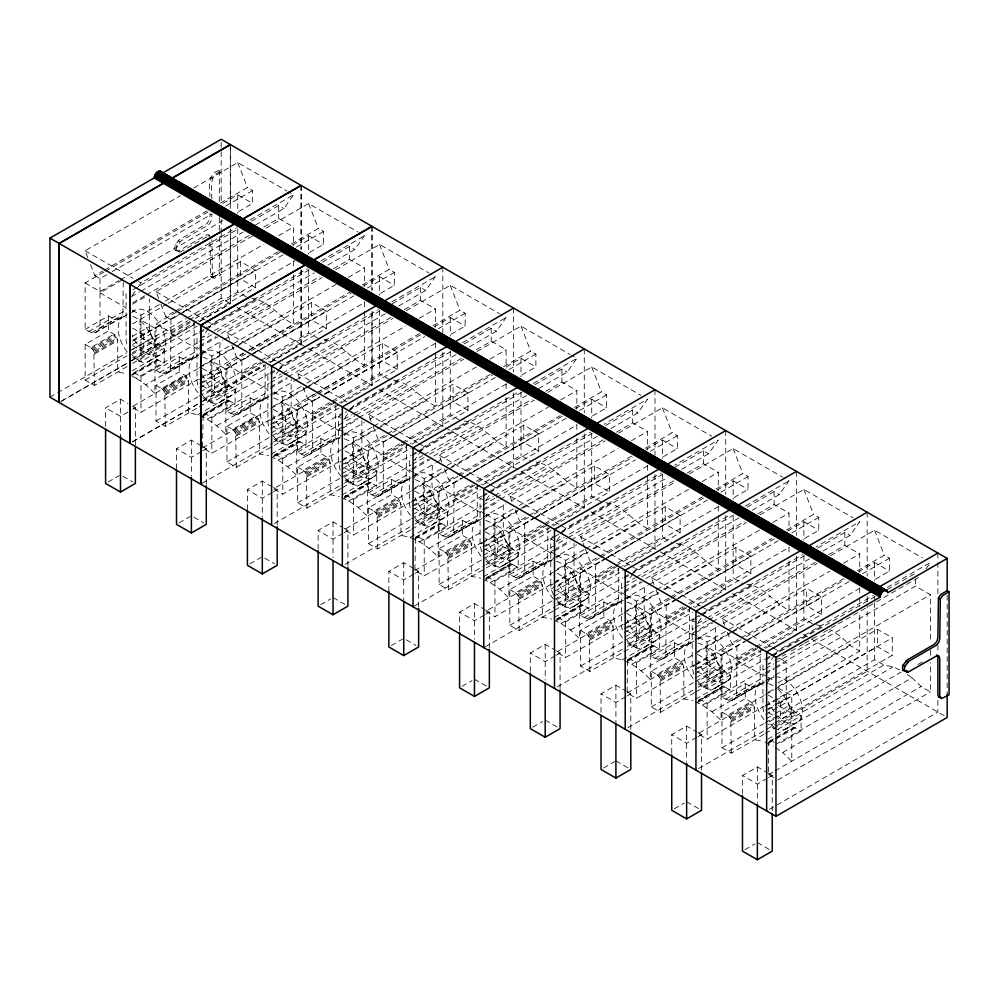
<?xml version="1.0" encoding="UTF-8"?>
<svg xmlns="http://www.w3.org/2000/svg" width="999" height="999" viewBox="0 0 999 999"><rect width="100%" height="100%" fill="white"/><g stroke="black" fill="none" stroke-linecap="round" stroke-linejoin="round"><path stroke-width="0.75" stroke-dasharray="5 3.75" d="M96.666 332.143L98.526 330.644L100.012 325.05L100.012 292.819L123.277 279.383L122.902 314.847L119.93 318.718L94.43 333.004L91.633 332.679L85.127 329.358L85.127 282.929L104.033 272.015M176.286 312.175L156.031 323.876L156.031 370.292L159.753 372.44L165.335 373.938L169.43 371.578L170.554 369.218L170.916 333.753L194.181 320.329M167.57 373.089L192.695 358.154L194.181 352.56L194.181 321.865M245.854 353.896L226.935 364.81L226.935 411.226L230.669 413.374L236.251 414.885L238.474 414.023L263.611 399.088L265.097 393.506L265.097 362.799M309.203 454.857L311.064 453.346L312.55 447.764L312.55 415.522L335.814 402.098L335.439 437.55L332.467 441.421L306.968 455.719L304.183 455.394L297.665 452.06L297.665 405.644L316.571 394.73M379.92 495.691L381.78 494.18L383.279 488.598L383.279 456.356L406.543 442.932L406.168 478.384L403.184 482.255L377.684 496.54L374.9 496.228L368.381 492.894L368.381 446.478L387.287 435.552M458.017 476.386L439.11 487.3L439.11 533.728L442.832 535.876L448.414 537.375L452.51 535.014L453.621 532.642L453.996 497.19L475.974 484.503M450.649 536.513L475.774 521.578L477.26 515.996L477.26 485.289M521.366 577.347L523.226 575.849L524.712 570.254L524.712 538.024L547.976 524.587L547.614 560.052L544.63 563.911L519.13 578.209L516.346 577.884L509.827 574.55L509.827 528.134L528.733 517.22M599.462 558.054L580.556 568.968L580.556 615.384L584.278 617.532L589.86 619.043L592.095 618.181L617.22 603.246L618.706 597.652L618.706 566.957M670.179 598.876L651.273 609.802L651.273 656.218L654.994 658.366L660.576 659.864L664.672 657.504L665.784 655.144L666.158 619.68L688.136 606.992M662.812 659.003L687.936 644.068L689.422 638.486L689.422 607.792M740.908 639.71L721.99 650.624L721.99 697.052L725.724 699.2L731.305 700.699L735.389 698.338L736.513 695.966L736.887 660.514L758.853 647.827M733.528 699.837L758.653 684.902L760.152 679.32L760.152 647.077M269.942 419.717L211.863 453.246L202.56 447.877L203.122 414.672L226.935 400.699L229.545 400.911L235.127 404.133L235.127 389.098C216.021 380.994 219.505 356.406 220.242 339.972M300.449 441.858L297.852 441.633L274.588 455.069L273.464 457.43L300.449 441.858L306.044 445.079L306.044 430.032C297.677 426.261 291.558 417.757 291.146 408.541L291.146 379.383M482.292 542.32L424.213 575.849L414.91 570.466L415.472 537.275L417.707 536.625L424.213 540.172L447.477 526.735L447.477 511.7C428.371 503.596 431.855 479.008 432.592 462.574M694.455 664.81L636.388 698.338L627.085 692.969L627.634 659.765L651.46 645.791L654.07 646.003L659.652 649.225L659.652 634.19C640.534 626.086 644.018 601.498 644.755 585.064M773.838 777.697L768.518 774.625L768.518 743.256L770.379 740.671L774.475 742.394M211.863 199.226C211.763 189.51 208.316 174.725 221.166 171.503L219.305 170.429C207.105 173.439 209.54 187.238 210.002 196.653M511.688 564.023L510.014 564.135L486.75 577.559L485.826 578.958L511.688 564.023L518.206 567.569L518.206 552.522C509.852 548.751 503.721 540.247 503.321 531.031L503.321 501.873M723.85 686.513L722.177 686.625L698.913 700.049L697.989 701.448L723.85 686.513L730.369 690.059L730.369 675.024C722.015 671.241 715.883 662.737 715.484 653.533L715.484 624.363M206.793 236.763L181.156 251.561L179.857 252.098L175.2 250.05A7.542 4.346 -60 0 1 175.2 244.892L179.296 239.735L207.218 223.401L209.815 218.893L210.002 213.199M177.06 251.124A7.542 4.346 -60 0 1 177.06 245.966L181.156 240.809L209.078 224.475L211.676 219.967L211.863 214.273M132.155 295.442L137.437 287.937M138.324 286.688L140.959 282.929L236.551 227.747M255.532 224.95L283.891 208.579L293.569 194.83L288.249 191.758M208.341 328.871L202.185 337.625L208.941 333.728M209.228 327.622L211.863 323.876L307.455 268.681M327.784 265.11L354.795 249.513L364.473 235.764L359.165 232.692M279.258 369.817L273.102 378.559L281.194 373.888M280.132 368.556L282.779 364.81L378.371 309.615M398.701 306.044L425.711 290.459L435.389 276.698L430.07 273.626M344.692 418.144L349.975 410.639M350.861 409.39L353.496 405.644L447.739 351.223M469.418 346.878L496.428 331.281L506.106 317.532L500.786 314.46M421.578 450.224L414.535 460.227L422.639 455.544M422.465 448.976L424.213 446.478L519.805 391.283M538.786 388.486L567.157 372.115L576.835 358.366L571.515 355.294M486.138 499.812L491.421 492.307M492.295 491.058L494.942 487.3L590.534 432.117M610.864 428.546L637.874 412.949L647.552 399.188L603.995 424.338M556.868 540.634L562.137 533.141M563.024 531.88L565.659 528.134L661.251 472.939M681.58 469.368L708.591 453.783L718.269 440.022L674.712 465.172M632.866 573.963L626.71 582.717L634.815 578.046M633.741 572.714L636.388 568.968L730.631 514.547M752.309 510.202L779.32 494.605L788.998 480.856L783.678 477.784M698.313 622.302L703.583 614.797M704.47 613.548L707.105 609.802L802.697 554.607M823.026 551.036L850.037 535.439L859.714 521.69L816.158 546.828M774.312 655.631L768.156 664.385L773.551 661.263M775.187 654.382L777.834 650.624L873.426 595.441M926.036 568.768L930.444 562.512L886.887 587.662M226.935 400.699L225.824 403.059L225.824 434.44C215.834 423.988 203.396 414.548 188.599 412.949L188.599 381.568L185.814 375.874L179.296 371.903L156.031 385.339L156.031 421.004L165.335 426.386L198.039 407.505M297.852 441.633L296.728 444.006L296.728 475.374L287.612 466.67L278.122 460.114L271.341 456.968M369.318 482.255L344.755 496.441L369.318 482.255L376.76 485.914L376.76 470.866C368.406 467.095 362.275 458.591 361.875 449.375L361.875 420.204M368.569 482.467L367.457 484.827L367.457 516.208L358.341 507.504L348.838 500.949L342.058 497.802M510.014 564.135L508.903 566.495L508.903 597.877L499.775 589.173L490.284 582.617L483.504 579.47M581.48 604.745L556.918 618.93L581.48 604.745L588.923 608.403L588.923 593.356C580.569 589.585 574.45 581.081 574.038 571.865L574.038 542.707M580.731 604.957L579.62 607.33L579.62 638.698L570.504 629.994L561.013 623.438L554.233 620.292M651.46 645.791L650.337 648.151L650.337 679.532C640.347 669.08 627.921 659.652 613.124 658.041L613.124 626.673L610.327 620.966L603.821 616.995L580.556 630.431L580.556 666.096L589.86 671.478L622.552 652.597M722.177 686.625L721.066 688.985L721.066 720.366L711.95 711.663L702.459 705.107L695.679 701.96M238.474 414.023L240.347 412.525L241.833 406.93L241.833 374.7L263.798 362.013M592.095 618.181L595.067 614.31L595.441 611.088L595.441 578.846L618.706 565.422M87.812 257.617L85.127 250.699L180.357 195.717M193.769 187.974L237.737 162.587L286.925 190.984M90.497 264.548L94.805 275.624L102.909 270.954M104.258 270.167L206.893 210.914M220.404 203.109L247.415 187.512L252.622 190.522L252.622 203.421L237.774 212M105.382 271.241L208.029 211.975M222.877 203.396L237.737 194.83L252.622 203.421M94.805 275.624L100.012 278.634L106.768 274.737M112.163 271.616L212.113 213.923M225.612 206.119L252.622 190.522M85.127 282.929L100.012 291.533L118.918 280.619M120.267 279.832L222.914 220.579M250.012 219.967L293.569 194.83M132.817 289.785L238.162 228.958M251.673 221.166L278.684 205.569L283.891 208.579M131.281 296.691L139.385 292.008M140.734 291.233L243.369 231.968M85.127 329.358L108.391 315.921L114.897 319.255L119.93 318.718M132.817 302.672L144.98 295.654M146.329 294.88L248.963 235.614M263.823 227.035L278.684 218.469L293.569 227.06L293.569 245.567M132.53 304.133L146.753 295.929M158.716 298.564L156.031 291.633L252.61 235.876M266.021 228.134L308.641 203.534L357.829 231.93M88.849 331.506L123.277 311.626M91.633 332.679L114.897 319.255M99.638 328.284L122.902 314.847M94.43 333.004L121.791 317.207M123.576 316.745L127.298 314.598M132.255 311.725L134.74 310.289M127.123 366.571L94.43 385.439L85.127 380.07L85.127 344.393L108.391 330.969L113.973 334.19L116.583 336.988L117.695 340.634L117.695 372.015L126.811 373.838M132.268 310.152L140.959 315.172L159.865 304.258M165.272 301.136L263.861 244.218M278.709 235.639L293.569 227.06M85.127 344.393L90.709 347.615L113.973 334.19M211.126 277.023L214.66 278.209L221.166 274.663L219.305 273.589L212.799 277.135L210.564 276.486L210.002 240.06M132.58 323.876L166.833 304.108M168.169 303.334L240.522 261.551L255.419 270.142L255.419 287.55L197.802 320.816M90.709 347.615L91.633 348.376L114.897 334.94M91.633 348.376L92.57 349.338L115.834 335.901M92.57 349.338L93.319 350.412L116.583 336.988M94.43 385.439L93.869 351.598L117.133 338.162M94.243 352.884L117.507 339.448M94.43 354.071L117.695 340.634M160.876 304.096L165.709 316.571L173.814 311.888M175.162 311.101L277.809 251.848M291.308 244.056L318.319 228.459L323.539 231.468L323.539 244.355L307.33 253.721M132.53 336.363L149.338 326.661L149.338 299.038M177.647 311.401L280.282 252.135M292.432 245.117L308.641 235.764L323.539 244.355M132.904 340.022L149.7 330.319L149.338 326.661M132.58 328.172L143.744 334.615L177.697 315.022M183.054 311.925L255.419 270.142M132.58 341.283L181.568 312.999M182.904 312.225L240.522 278.958L255.419 287.55M165.709 316.571L170.916 319.58L179.021 314.897M180.369 314.111L283.017 254.857M296.516 247.065L323.539 231.468M132.73 344.418L150.824 333.978L149.7 330.319M129.42 351.061L152.685 337.625L157.517 343.856L164.223 348.151L164.223 363.199L140.959 376.635L134.44 373.089L132.205 373.726L156.781 359.54L164.223 363.199M49.95 397.152L126.798 352.784M132.193 349.675L186.114 318.544M187.462 317.757L221.166 298.301L230.482 303.671L230.482 228.833M85.127 380.07L126.985 355.894M132.392 352.784L187.762 320.816M189.111 320.03L237.737 291.958L247.04 297.327M131.656 354.495L154.92 341.059M156.031 323.876L170.916 332.467L189.835 321.553M195.23 318.431L295.167 260.739M132.517 355.432L134.253 357.292L157.517 343.856M132.58 345.579L143.744 352.023L196.453 321.591M61.763 400.861L130.519 361.163M131.868 360.389L193.893 324.588M199.288 321.466L230.294 303.571L230.294 228.734M60.602 401.748L128.009 362.824M129.358 362.05L194.081 324.687M199.463 321.578L230.482 303.671M134.253 357.292L137.238 359.44L160.502 346.004M132.517 363.449L197.19 326.111M137.238 359.44L140.959 361.588L164.223 348.151M320.916 260.914L364.473 235.764M132.205 370.729L198.227 332.605M199.575 331.83L203.609 329.495M204.957 328.721L256.156 299.163C271.228 303.609 279.882 317.607 293.569 324.2L293.569 274.862M149.038 361.301L160.202 354.857M199.675 333.054L205.082 329.945M206.431 329.158L309.066 269.905M322.577 262.1L349.588 246.503L354.795 249.513M131.843 374.588L157.705 359.652M131.656 375.562L158.641 359.977M214.348 330.607L314.285 272.914M132.243 376.361L136.301 378.246L198.289 342.457M199.625 341.683L211.763 334.677M217.145 331.568L265.647 303.571M156.031 370.292L179.296 356.855L185.814 360.189L190.834 359.652M199.675 345.954L215.884 336.601M221.291 333.479L319.88 276.561M333.379 268.756L349.588 259.403L364.473 267.994L364.473 286.501M199.563 347.302L217.657 336.863M229.633 339.498L226.935 332.58L322.178 277.597M335.589 269.842L379.558 244.468L428.733 272.864M159.753 372.44L194.181 352.56M162.55 373.626L185.814 360.189M170.554 369.218L193.818 355.781M105.594 426.323L105.594 407.792L120.492 399.2L127.934 403.496M136.301 378.246L145.792 384.802L198.339 354.458M199.688 353.683L222.602 340.459M223.938 339.685L275.15 310.115M165.335 373.938L192.695 358.154M194.48 357.679L200.687 354.096M201.923 353.384L205.644 351.236M201.935 350.374L211.863 356.106L232.13 344.405M233.479 343.631L336.114 284.378M348.276 277.36L364.473 267.994M156.031 385.339L161.613 388.561L184.877 375.124M202.248 365.522L233.716 347.365M239.073 344.268L311.438 302.485L326.323 311.089L326.323 328.496L268.706 361.763M198.027 368.606L131.656 406.93L140.959 412.3L243.594 353.047M199.375 367.832L235.764 346.828M237.1 346.054L284.265 318.818M161.613 388.561L162.55 389.31L185.814 375.874M162.55 389.31L163.474 390.272L186.738 376.848M127.934 412.088L120.492 416.383L105.594 407.792M132.892 409.228L135.377 407.792L135.377 444.842M163.474 390.272L164.223 391.346L187.487 377.922M165.335 426.386L164.785 392.532L188.049 379.108M165.147 393.818L188.411 380.394M165.335 395.005L188.599 381.568M249.001 349.925L293.569 324.2M231.78 345.042L236.613 357.505L243.369 353.609M248.776 350.487L350.062 292.008M362.225 284.99L389.235 269.393L394.443 272.402L394.443 285.302L378.234 294.655M199.563 379.545L220.242 367.607M251.248 350.774L351.186 293.082M363.349 286.064L379.558 276.698L394.443 285.302M199.937 383.191L220.617 371.253M202.248 368.394L214.66 375.562L251.286 354.408M252.622 353.634L326.323 311.089M202.248 382.929L248.451 356.256M253.821 353.159L311.438 319.892L326.323 328.496M236.613 357.505L241.833 360.514L249.937 355.831M251.286 355.057L353.921 295.791M367.432 287.999L394.443 272.402M199.763 387.6L221.728 374.912M200.324 391.995L223.589 378.559M156.031 421.004L197.902 396.84M199.251 396.054L260.027 360.964M261.376 360.189L308.641 332.904L317.944 338.274M225.824 382.005L202.56 395.429L205.17 398.226L211.863 402.522L235.127 389.098M226.935 364.81L241.833 373.401L260.739 362.487M266.134 359.365L364.735 302.447M205.17 398.226L228.434 384.802M202.248 385.801L214.66 392.969L263.349 364.86M132.492 441.695L201.249 401.998M202.597 401.223L264.61 365.409M270.005 362.3L301.011 344.393L301.011 269.555M132.68 441.795L201.436 402.11M202.785 401.323L264.797 365.522M270.192 362.412L301.198 344.505L371.915 385.339L371.915 310.502M208.142 400.374L231.406 386.95M199.375 406.73L268.094 367.058M391.833 301.848L435.389 276.698M197.727 414.772L269.131 373.551M270.479 372.764L274.525 370.442M279.907 367.32L327.073 340.097C342.133 344.543 350.786 358.541 364.473 365.135L364.473 311.164M219.942 402.247L231.106 395.791A25.662 14.81 60 0 0 227.572 360.764A25.662 14.81 60 0 0 200.886 357.842M270.592 374.001L275.986 370.879M277.335 370.092L379.982 310.839M392.132 303.821L420.492 287.45L425.711 290.459M203.122 414.672L227.685 400.487M202.747 415.522L228.621 400.587M202.56 416.496L229.545 400.911M282.555 373.102L385.189 313.848M207.218 419.18L269.193 383.404M270.542 382.617L282.667 375.624M284.016 374.837L336.563 344.505M203.671 414.135L206.281 414.348L211.863 417.57L235.127 404.133M226.935 411.226L250.2 397.802L256.718 401.123L261.738 400.587M270.592 386.888L286.788 377.535M288.149 376.748L390.784 317.495M404.295 309.702L420.492 300.337L435.389 308.941L435.389 327.435M108.079 482.005L119.243 475.561M270.467 388.249L287.275 378.546M299.812 378.946L297.665 373.401L392.894 318.419M406.306 310.677L450.274 285.302L499.463 313.698M230.669 413.374L265.097 393.506M233.454 414.56L264.723 396.728M176.511 468.806L176.511 448.726L191.396 440.134L201.323 445.866M216.708 425.736L269.255 395.404M270.604 394.617L294.855 380.619M296.204 379.845L346.054 351.061M236.251 414.885L263.611 399.088M265.397 398.613L269.118 396.466M274.076 393.606L276.561 392.17M339.011 407.992L236.251 467.32L226.935 461.95L226.935 426.273L250.2 412.837L255.794 416.071L258.391 418.856L259.515 422.515L259.515 453.883L268.631 455.719M274.088 392.033L282.779 397.04L301.686 386.126M307.08 383.017L405.669 326.086M419.18 318.294L435.389 308.941M226.935 426.273L232.53 429.495L255.794 416.071M273.164 406.468L307.305 386.75M308.641 385.976L382.342 343.431L397.227 352.023L397.227 369.43L339.61 402.697M202.56 447.877L305.319 388.549M306.668 387.762L355.169 359.765M232.53 429.495L233.454 430.244L256.718 416.82M233.454 430.244L234.39 431.218L257.655 417.782M201.323 451.598L191.396 457.33L176.511 448.726M202.56 450.874L206.281 448.726L206.281 484.24M234.39 431.218L235.127 432.292L258.391 418.856M236.251 467.32L235.689 433.466L258.953 420.042M236.064 434.765L259.328 421.328M236.251 435.939L259.515 422.515M271.291 418.931L315.859 393.206M317.207 392.42L364.473 365.135M303.034 387.25L307.342 398.339L315.447 393.656M316.795 392.882L419.43 333.616M432.942 325.824L459.952 310.227L465.159 313.236L465.159 326.124L448.951 335.489M270.467 420.479L291.146 408.541M317.919 393.943L420.567 334.69M434.066 326.885L450.274 317.532L465.159 326.124M270.841 424.138L291.521 412.2M273.164 409.328L285.564 416.496L319.518 396.89M324.875 393.806L397.227 352.023M273.164 423.876L319.368 397.202M324.725 394.106L382.342 360.839L397.227 369.43M307.342 398.339L312.55 401.348L319.305 397.44M324.712 394.33L424.65 336.626M438.149 328.833L465.159 313.236M270.667 428.534L292.632 415.846M271.241 432.929L294.505 419.505M226.935 461.95L330.931 401.91M332.28 401.123L379.558 373.838L388.861 379.208M296.728 422.939L273.464 436.376L276.074 439.16L282.779 443.469L306.044 430.032M297.665 405.644L312.55 414.235L331.456 403.321M332.804 402.547L435.452 343.281M276.074 439.16L299.338 425.736M273.164 426.735L285.564 433.903L334.253 405.794M202.048 483.416L272.34 443.044M273.501 442.157L339.747 404.12M340.909 403.234L372.103 385.439L372.103 310.602M279.058 441.321L302.31 427.884M462.549 342.682L506.106 317.532M271.328 454.158L341.383 413.711M349.475 409.041L397.977 381.031C413.049 385.477 421.69 399.488 435.389 406.069L435.389 352.11M290.846 443.181L302.023 436.738M343.569 432.142L338.611 429.283L338.611 416.383L346.715 411.713M348.064 410.926L450.699 351.673M464.21 343.868L491.221 328.271L496.428 331.281M274.026 455.606L298.589 441.421M273.651 456.468L299.525 441.533M343.818 419.393L351.923 414.722M353.271 413.936L455.919 354.682M278.122 460.114L354.92 415.784M356.268 414.997L407.467 385.439M274.588 455.069L277.185 455.282L282.779 458.504L306.044 445.079M297.665 452.06L320.929 438.623L327.435 441.958L332.467 441.421M338.611 429.283L357.517 418.369M358.866 417.582L461.501 358.329M476.361 349.75L491.221 341.171L506.106 349.762L506.106 368.269M312.55 415.522L338.611 430.569L341.196 429.083M342.482 428.334L357.992 419.38M178.983 522.939L190.147 516.495M371.079 421.166L368.381 414.235L463.623 359.253M477.035 351.511L520.991 326.124L570.179 354.52M301.386 454.208L335.814 434.328M304.183 455.394L327.435 441.958M312.175 450.986L335.439 437.55M247.415 509.74L247.415 489.672L262.3 481.068L272.228 486.8M287.612 466.67L364.41 422.34M369.805 419.218L416.958 391.995M336.114 439.448L343.556 435.152M344.792 434.44L347.277 433.004M341.009 488.499L306.968 508.154L297.665 502.772L297.665 467.107L320.929 453.671L326.511 456.893L329.121 459.69L330.232 463.349L330.232 494.717L339.348 496.54M344.817 432.867L353.496 437.874L372.402 426.96M373.751 426.186L476.398 366.92M489.897 359.128L506.106 349.762M297.665 467.107L303.246 470.329L326.511 456.893M345.117 446.578L375.349 429.133M380.706 426.036L453.071 384.265L467.957 392.857L467.957 410.264L410.339 443.531M341.196 449.712L273.464 488.811L282.779 494.18L340.846 460.651M342.545 448.926L376.223 429.483M377.572 428.708L426.073 400.699M303.246 470.329L305.107 472.052L328.371 458.616M272.228 492.532L262.3 498.264L247.415 489.672M273.464 491.82L277.185 489.672L277.185 525.174M305.107 472.052L305.856 473.126L329.121 459.69M306.968 508.154L306.406 474.3L329.67 460.876M306.78 475.586L330.045 462.162M306.968 476.773L330.232 463.349M342.195 459.877L386.163 434.49M387.512 433.703L490.159 374.45M503.658 366.645L530.669 351.061L535.889 354.071L535.889 366.958L521.028 375.537M340.097 470.117L338.611 462.799L341.196 461.313M342.482 460.564L361.875 449.375M392.694 432.442L492.632 374.737M506.143 366.945L520.991 358.366L535.889 366.958M341.571 464.972L362.237 453.022M345.117 463.986L394.106 435.701M395.442 434.927L467.957 392.857M373.226 426.698L378.059 439.16L383.279 442.17L391.383 437.5M392.732 436.713L495.367 377.46M508.878 369.655L535.889 354.071M342.682 468.618L363.361 456.68M341.958 473.763L365.222 460.339M297.665 502.772L340.884 477.822M342.232 477.047L400.299 443.519M401.66 442.744L450.274 414.672L459.577 420.042M344.193 477.21L367.457 463.773M368.381 446.478L383.279 455.069L402.185 444.155M403.534 443.369L507.529 383.329M345.055 478.134L346.79 479.995L370.055 466.57M345.117 468.281L356.293 474.737L408.991 444.305M274.3 523.576L343.057 483.878M344.405 483.091L406.431 447.29M411.825 444.18L442.832 426.273L442.832 351.436M346.79 479.995L349.775 482.142L373.039 468.718M342.357 487.712L411.076 448.052M349.775 482.142L353.496 484.29L376.76 470.866M533.279 383.504L576.835 358.366M342.045 494.992L410.764 455.319M412.112 454.545L416.146 452.21M417.495 451.423L468.693 421.865C483.766 426.311 492.42 440.309 506.106 446.903L506.106 397.565M361.576 484.016L372.739 477.559M412.025 455.656L417.432 452.535M418.781 451.76L521.428 392.495M534.927 384.702L561.938 369.106L567.157 372.115M344.38 497.302L370.242 482.367M344.193 498.264L371.178 482.679M423.988 454.77L526.635 395.504M348.838 500.949L410.826 465.172M412.175 464.385L424.3 457.392M429.682 454.283L478.196 426.273M345.304 495.904L347.914 496.116L353.496 499.338L376.76 485.914M368.381 492.894L391.645 479.458L398.164 482.792L403.184 482.255M412.025 468.556L428.234 459.19M433.641 456.081L532.23 399.15M545.729 391.358L561.938 382.005L576.835 390.597L576.835 409.103M411.913 469.905L430.007 459.465M249.9 563.886L261.064 557.43M441.795 461.988L439.11 455.069L534.34 400.087M547.752 392.345L591.72 366.958L640.908 395.354M372.103 495.042L406.543 475.162M374.9 496.228L398.164 482.792M382.904 491.82L406.168 478.384M318.132 549.025L318.132 530.494L333.029 521.903L342.944 527.634M358.341 507.504L410.876 477.172M412.225 476.386L435.139 463.161M436.488 462.387L487.687 432.829M377.684 496.54L405.045 480.744M406.83 480.282L413.037 476.698M414.285 475.986L418.007 473.838M410.389 530.107L377.684 548.975L368.381 543.606L368.381 507.929L391.645 494.505L398.164 498.476L400.949 504.17L400.949 535.551C415.759 537.15 428.184 546.59 438.174 557.042L438.361 524.7L439.298 523.301L440.971 523.189L447.477 526.735M414.298 472.977L424.213 478.708L441.77 468.568M447.177 465.447L548.463 406.968M560.626 399.95L576.835 390.597M368.381 507.929L373.963 511.163L397.227 497.727M414.597 488.124L450.087 467.644M451.423 466.87L523.788 425.087L538.673 433.691L538.673 451.098L481.056 484.365M410.564 491.321L344.193 529.645L353.496 535.014L410.214 502.26M411.913 490.534L448.301 469.53M449.65 468.756L496.803 441.533M373.963 511.163L375.824 512.874L399.088 499.45M342.944 533.366L333.029 539.098L318.132 530.494M344.193 532.654L347.914 530.494L347.914 567.557M375.824 512.874L376.573 513.948L399.837 500.524M377.684 548.975L377.135 515.134L400.399 501.698M377.51 516.421L400.774 502.997M377.684 517.607L400.949 504.17M411.576 501.486L456.131 475.749M457.492 474.975L560.876 415.284M574.388 407.48L601.398 391.883L606.605 394.892L606.605 407.792L590.397 417.145M411.913 502.147L432.592 490.209M459.365 475.611L563.361 415.572M575.511 408.554L591.72 399.2L606.605 407.792M412.287 505.794L432.967 493.856M414.597 490.996L427.01 498.151L460.951 478.558M466.321 475.462L538.673 433.691M414.597 505.531L464.822 476.535M466.171 475.761L523.788 442.495L538.673 451.098M444.48 468.918L448.788 479.995L453.996 483.004L462.1 478.321M463.449 477.547L566.096 418.294M579.595 410.489L606.605 394.892M412.112 510.202L434.078 497.514M412.674 514.597L435.939 501.161M368.381 543.606L410.252 519.443M411.6 518.656L471.029 484.353M476.423 481.231L520.991 455.494L530.307 460.876M438.174 504.607L414.91 518.031L417.52 520.829L424.213 525.124L447.477 511.7M439.11 487.3L453.996 495.904L472.902 484.977M478.309 481.868L576.898 424.95M417.52 520.829L440.784 507.392M414.597 508.404L427.01 515.559L479.72 485.139M345.03 564.398L413.786 524.7M415.134 523.926L477.147 488.124M482.542 485.002L513.548 467.107L513.548 392.27M420.492 522.976L443.756 509.552M411.738 529.333L480.444 489.66M410.077 537.375L481.481 496.153M482.829 495.367L486.875 493.031M488.224 492.257L539.423 462.699C554.495 467.145 563.136 481.143 576.835 487.737L576.835 433.766M432.292 524.837L443.469 518.394A25.662 14.81 60 0 0 439.922 483.366A25.662 14.81 60 0 0 413.236 480.432M482.754 496.491L488.149 493.369M489.51 492.594L592.145 433.329M605.656 425.537L632.667 409.94L637.874 412.949M415.472 537.275L440.035 523.089M415.097 538.124L440.971 523.189M414.91 539.098L441.895 523.513M485.264 501.061L493.369 496.378M494.717 495.604L597.352 436.338M419.568 541.783L481.543 505.993M482.892 505.219L495.017 498.214M496.366 497.44L548.913 467.107M439.11 533.728L462.375 520.292L468.881 523.626L473.913 523.089M482.754 509.378L498.963 500.024M500.312 499.25L604.295 439.21M616.458 432.192L632.667 422.839L647.552 431.431L647.552 449.937M453.996 497.19L480.057 512.237L499.438 501.036M320.617 604.707L330.544 598.988M511.975 501.436L509.827 495.904L605.069 440.921M618.481 433.166L662.437 407.792L711.625 436.188M442.832 535.876L477.26 515.996M445.616 537.05L468.881 523.626M453.621 532.642L476.885 519.218M388.861 591.396L388.861 571.328L403.746 562.737L413.673 568.468M429.058 548.339L481.605 517.994M482.954 517.22L505.856 503.996M511.251 500.886L558.404 473.663M448.414 537.375L475.774 521.578M477.559 521.116L485.002 516.808M486.238 516.096L488.723 514.66M551.173 530.481L448.414 589.81L439.11 584.44L439.11 548.763L462.375 535.339L467.957 538.561L470.554 541.346L471.678 545.004L471.678 576.386L480.794 578.209M486.251 514.522L494.942 519.542L513.848 508.628M519.255 505.506L617.844 448.588M631.343 440.784L647.552 431.431M439.11 548.763L444.692 551.985L467.957 538.561M485.327 528.958L519.468 509.24M520.804 508.466L594.505 465.921L609.402 474.513L609.402 491.92L551.773 525.187M414.91 570.466L517.669 511.138M523.064 508.029L567.519 482.367M444.692 551.985L446.553 553.708L469.817 540.272M413.673 574.2L403.746 579.932L388.861 571.328M414.91 573.476L418.631 571.328L418.631 606.843M446.553 553.708L447.29 554.782L470.554 541.346M448.414 589.81L447.852 555.968L471.116 542.532M448.226 557.255L471.491 543.818M448.414 558.441L471.678 545.004M483.641 541.533L528.209 515.809M528.958 515.372L631.605 456.106M645.104 448.314L672.115 432.717L677.334 435.726L677.334 448.626L661.126 457.979M481.543 551.773L480.057 544.467L503.321 531.031M534.14 514.098L632.729 457.18M646.228 449.388L662.437 440.022L677.334 448.626M483.004 546.628L503.683 534.69M485.327 531.83L497.727 538.985L534.353 517.844M535.701 517.07L609.402 474.513M485.327 546.366L534.215 518.144M535.551 517.37L594.505 483.329L609.402 491.92M515.209 509.752L519.505 520.829L524.712 523.838L532.817 519.155M534.178 518.381L635.464 459.902M650.324 451.323L677.334 435.726M482.829 551.023L504.807 538.349M483.404 555.432L506.668 541.995M439.11 584.44L482.33 559.49M483.678 558.703L543.094 524.4M544.455 523.626L591.72 496.328L601.023 501.698M508.903 545.429L485.639 558.866L488.236 561.663L494.942 565.958L518.206 552.522M509.827 528.134L524.712 536.725L543.631 525.811M544.979 525.037L647.614 465.771M488.236 561.663L511.5 548.226M485.327 549.225L497.727 556.393L546.416 528.284M414.398 606.006L484.503 565.534M485.851 564.76L551.923 526.61M553.259 525.836L584.278 507.942L584.278 433.104M491.221 563.811L514.485 550.374M483.491 576.648L553.558 536.201M561.638 531.53L610.139 503.533C625.212 507.979 633.853 521.977 647.552 528.571L647.552 474.6M503.021 565.671L514.185 559.228M555.731 554.645L550.774 551.773L550.774 538.873L553.471 537.325M554.82 536.538L558.878 534.203M560.227 533.416L662.874 474.163M675.024 467.145L703.383 450.774L708.591 453.783M486.188 578.096L510.764 563.911M485.639 579.932L512.624 564.348M555.981 541.883L564.085 537.212M569.492 534.09L668.081 477.172M490.284 582.617L567.082 538.274M568.431 537.499L619.63 507.929M486.75 577.559L489.36 577.772L494.942 581.006L518.206 567.569M509.827 574.55L533.091 561.126L539.61 564.447L544.63 563.911M550.774 551.773L553.471 550.212M554.82 549.438L569.68 540.859M571.028 540.072L673.676 480.819M687.175 473.026L703.383 463.661L718.269 472.265L718.269 490.759M524.712 538.024L550.774 553.059L553.359 551.573M554.645 550.824L570.154 541.87M391.333 645.541L402.51 639.098M584.852 547.814L580.556 536.725L675.786 481.743M689.198 474.001L733.166 448.626L782.354 477.023M513.548 576.698L547.976 556.83M516.346 577.884L539.61 564.447M524.35 573.476L547.614 560.052M459.577 630.681L459.577 612.162L474.463 603.571L484.39 609.303M499.775 589.173L576.573 544.83M581.967 541.72L629.12 514.485M519.13 578.209L546.49 562.412M548.276 561.938L555.719 557.642M556.967 556.93L559.44 555.494M553.171 610.988L519.13 630.644L509.827 625.274L509.827 589.597L533.091 576.161L538.673 579.395L541.283 582.18L542.395 585.839L542.395 617.207L551.523 619.043M556.98 555.357L565.659 560.364L584.565 549.45M585.926 548.676L688.561 489.41M702.072 481.618L718.269 472.265M509.827 589.597L515.409 592.819L538.673 579.395M557.292 569.068L587.512 551.623M592.869 548.526L665.234 506.755L680.119 515.347L680.119 532.754L622.502 566.021M553.359 572.202L485.639 611.301L494.942 616.67L553.009 583.141M554.707 571.428L588.399 551.972M593.781 548.863L638.249 523.189M515.409 592.819L517.27 594.542L540.534 581.106M484.39 615.022L474.463 620.754L459.577 612.162M485.639 614.31L489.36 612.162L489.36 647.664M517.27 594.542L518.019 595.616L541.283 582.18M519.13 630.644L518.581 596.79L541.845 583.366M518.943 598.089L542.207 584.652M519.13 599.263L542.395 585.839M554.37 582.367L598.326 556.98M599.687 556.206L702.322 496.94M715.833 489.148L742.844 473.551L748.051 476.56L748.051 489.448L733.191 498.026M553.508 595.042L551.148 588.948L550.774 585.302L553.359 583.803M554.645 583.054L574.038 571.865M600.811 557.267L703.446 498.014M716.957 490.209L733.166 480.856L748.051 489.448M551.148 588.948L574.413 575.524M557.292 573.376L568.456 579.82L606.418 557.904M607.767 557.13L680.119 515.347M557.292 586.475L606.268 558.204M607.617 557.43L665.234 524.163L680.119 532.754M585.389 549.2L590.234 561.663L595.441 564.672L603.546 559.989M604.894 559.215L707.529 499.95M721.041 492.157L748.051 476.56M554.845 591.108L575.524 579.17M554.12 596.253L577.385 582.829M509.827 625.274L553.046 600.324M554.395 599.537L612.474 566.008M617.869 562.887L662.437 537.162L671.74 542.532M556.356 599.7L579.62 586.263M580.556 568.968L595.441 577.559L614.348 566.645M615.696 565.871L719.692 505.831M557.23 600.624L558.965 602.484L621.166 566.795M485.127 646.84L555.232 606.368M556.58 605.594L618.593 569.78M623.988 566.67L654.994 548.763L654.994 473.926M558.965 602.484L561.938 604.645L585.202 591.208M554.52 610.214L623.239 570.541M561.938 604.645L565.659 606.793L588.923 593.356M745.441 506.006L788.998 480.856M554.208 617.482L622.926 577.809M624.275 577.035L628.321 574.7M633.703 571.59L680.868 544.355C695.941 548.801 704.582 562.812 718.269 569.393L718.269 515.434M573.738 606.505L584.902 600.062M624.2 578.146L629.595 575.037M630.943 574.25L733.591 514.997M747.09 507.192L774.1 491.595L779.32 494.605M556.543 619.792L582.417 604.857M556.356 620.754L583.341 605.182M636.163 577.26L738.798 518.006M561.013 623.438L622.989 587.662M624.338 586.888L636.463 579.882M641.857 576.773L690.359 548.763M557.479 618.393L560.077 618.606L565.659 621.828L588.923 608.403M580.556 615.384L603.821 601.947L610.327 605.282L615.359 604.745M624.2 591.046L640.409 581.693M645.804 578.571L744.392 521.653M757.904 513.848L774.1 504.495L788.998 513.086L788.998 530.057M624.075 592.407L642.17 581.955M462.062 686.375L471.99 680.644M653.958 584.49L651.273 577.559L746.503 522.577M759.927 514.835L803.883 489.448L853.071 517.844M584.278 617.532L618.706 597.652M587.062 618.718L618.331 600.874M530.307 671.515L530.307 652.996L545.192 644.392L555.119 650.124M570.504 629.994L623.051 599.662M624.4 598.888L647.302 585.664M648.651 584.877L699.849 555.319M589.86 619.043L617.22 603.246M619.005 602.772L625.199 599.188M626.448 598.476L630.169 596.328M626.46 595.466L636.388 601.198L655.294 590.284M656.643 589.51L760.639 529.47M772.789 522.452L788.998 513.086M580.556 630.431L586.138 633.653L609.402 620.217M626.773 610.626L658.229 592.457M663.598 589.36L735.951 547.589L750.848 556.181L750.848 573.588L693.219 606.855M622.739 613.811L556.356 652.135L565.659 657.504L669.055 597.814M624.088 613.036L659.115 592.807M664.51 589.697L708.965 564.023M586.138 633.653L587.999 635.376L611.263 621.94M555.119 655.856L545.192 661.588L530.307 652.996M556.356 655.144L560.077 652.996L560.077 690.047M587.999 635.376L588.736 636.45L612 623.014M589.86 671.478L589.298 637.624L612.562 624.2M589.672 638.91L612.936 625.486M589.86 640.097L613.124 626.673M670.404 597.027L771.69 538.548M786.55 529.97L813.561 514.385L818.768 517.395L818.768 530.282L802.572 539.635M624.075 624.637L644.755 612.699M671.528 598.101L775.524 538.061M787.674 531.043L803.883 521.69L818.768 530.282M624.45 628.296L645.129 616.346M626.773 613.486L639.173 620.654L677.147 598.726M678.483 597.951L750.848 556.181M626.773 628.034L676.997 599.025M678.333 598.251L735.951 564.984L750.848 573.588M656.118 590.022L660.951 602.484L666.158 605.494L674.263 600.824M675.611 600.037L778.258 540.784M791.757 532.979L818.768 517.395M624.275 632.692L646.253 620.004M624.85 637.087L648.114 623.663M580.556 666.096L683.191 606.843M688.598 603.721L733.166 577.996L742.469 583.366M650.337 627.097L627.085 640.534L629.682 643.319L636.388 647.614L659.652 634.19M651.273 609.802L666.158 618.393L685.064 607.479M690.471 604.358L789.06 547.44M629.682 643.319L652.946 629.894M626.773 630.893L639.173 638.061L691.882 607.629M557.192 686.9L625.948 647.202M627.297 646.415L689.31 610.614M694.705 607.504L725.724 589.597L725.724 514.76M632.667 645.466L655.931 632.042M623.9 651.823L692.619 612.15M622.24 659.864L693.656 618.643M694.992 617.869L699.038 615.534M700.386 614.747L751.585 585.189C766.658 589.635 775.299 603.633 788.998 610.227L788.998 560.889M644.467 647.34L655.631 640.883M697.177 636.301L692.22 633.441L692.22 620.541L700.324 615.859M701.673 615.084L804.307 555.819M817.819 548.026L844.829 532.43L850.037 535.439M627.634 659.765L652.21 645.579M627.26 660.626L653.134 645.691M627.085 661.588L654.07 646.003M697.427 623.551L705.531 618.868M706.88 618.094L809.527 558.828M631.73 664.273L693.706 628.496M695.054 627.709L707.18 620.716M708.528 619.929L761.076 589.597M628.196 659.228L630.806 659.44L636.388 662.662L659.652 649.225M651.273 656.218L674.537 642.782L681.056 646.116L686.076 645.579M692.22 633.441L711.126 622.514M712.474 621.74L816.47 561.7M828.621 554.682L844.829 545.329L859.714 553.921L859.714 572.427M666.158 619.68L692.22 634.727L694.804 633.229M696.091 632.492L712.899 622.789M532.779 727.21L542.707 721.478M724.687 625.312L721.99 618.393L817.232 563.411M830.644 555.669L874.612 530.282L922.464 557.917M654.994 658.366L689.422 638.486M657.792 659.552L681.056 646.116M665.784 655.144L689.048 641.708M601.023 712.349L601.023 693.818L615.908 685.227L625.836 690.958M641.221 670.829L693.768 640.496M695.117 639.71L718.019 626.485M723.413 623.376L770.566 596.153M689.722 643.606L697.165 639.31M698.413 638.586L700.886 637.162M694.617 692.657L660.576 712.299L651.273 706.93L651.273 671.253L674.537 657.829L680.119 661.051L682.729 663.848L683.84 667.494L683.84 698.875L692.956 700.699M698.426 637.012L707.105 642.032L830.007 571.078M843.506 563.274L859.714 553.921M651.273 671.253L656.855 674.487L680.119 661.051M697.489 651.448L731.63 631.743M732.979 630.968L806.68 588.411L821.565 597.015L821.565 614.422L763.948 647.689M627.085 692.969L731.181 632.854M732.529 632.08L779.695 604.857M656.855 674.487L658.716 676.198L681.98 662.774M625.836 696.69L615.908 702.422L601.023 693.818M627.085 695.978L630.806 693.818L630.806 730.881M658.716 676.198L659.465 677.272L682.729 663.848M660.576 712.299L660.014 678.458L683.279 665.022M660.389 679.745L683.653 666.321M660.576 680.931L683.84 667.494M695.804 664.023L739.772 638.648M741.121 637.861L843.768 578.608M857.267 570.804L884.277 555.207L889.497 558.216L889.497 571.116L873.288 580.469M693.706 674.263L692.22 666.957L694.804 665.471M696.091 664.722L715.484 653.533M746.303 636.588L844.892 579.67M858.403 571.878L874.612 562.524L889.497 571.116M695.179 669.118L715.858 657.18M697.489 654.32L709.902 661.475L746.528 640.334M747.864 639.56L821.565 597.015M697.489 668.855L744.992 641.645M746.34 640.871L848.975 581.618M862.487 573.813L889.497 558.216M695.004 673.526L716.97 660.839M695.566 677.921L718.83 664.485M651.273 706.93L694.492 681.98M695.841 681.206L753.908 647.677M755.269 646.89L803.883 618.818L813.186 624.2M721.066 667.931L697.801 681.355L700.411 684.153L707.105 688.448L730.369 675.024M721.99 650.624L736.887 659.228L755.793 648.301M757.142 647.527L859.777 588.274M700.411 684.153L723.676 670.716M697.489 671.728L709.902 678.883L758.591 650.774M627.909 727.722L696.678 688.024M698.026 687.25L764.085 649.113M765.434 648.326L796.44 630.431L796.44 555.594M703.383 686.301L726.648 672.864M695.966 691.87L763.336 652.984M695.654 699.15L764.372 659.477M765.721 658.691L769.767 656.355M771.103 655.581L822.314 626.023L816.233 624.8M715.184 688.161L726.348 681.718M765.646 659.815L771.041 656.693M772.389 655.918L875.037 596.653M887.187 589.635L915.546 573.264M698.363 700.586L722.926 686.413M697.801 702.422L724.787 686.837M774.899 660.476L785.714 654.245M791.108 651.123L797.864 647.227M799.212 646.453L803.258 644.105M804.62 643.331L818.119 635.526M823.526 632.417L837.025 624.612M838.373 623.838L919.405 577.047M702.459 705.107L764.435 669.318M765.783 668.543L773.863 663.873M775.212 663.099L831.805 630.431L841.295 636.987L850.411 645.691L859.714 651.061L859.714 612.512M698.913 700.049L701.523 700.274L707.105 703.496L730.369 690.059M721.99 697.052L745.254 683.616L751.772 686.95L756.792 686.413M765.646 672.702L773.738 668.031M775.099 667.245L915.546 586.163L930.444 594.755L930.444 642.544M765.521 674.063L774.575 668.843M775.861 668.094L786.201 662.125L786.201 694.355C786.613 703.571 792.731 712.075 801.098 715.846L801.098 730.893L777.834 744.33M603.508 768.031L614.672 761.588M725.724 699.2L760.152 679.32M728.508 700.374L751.772 686.95M736.513 695.966L759.777 682.542M671.74 753.184L671.74 734.652L686.638 726.061L696.565 731.792M711.95 711.663L764.497 681.318M765.846 680.544L773.925 675.873M775.274 675.099L841.295 636.987M731.305 700.699L758.653 684.902M760.451 684.44L766.645 680.856M767.894 680.132L771.615 677.984M763.998 734.265L731.305 753.134L721.99 747.764L721.99 712.087L745.254 698.663L750.848 701.885L753.446 704.67L754.57 708.328L754.57 739.71L763.686 741.533M777.834 682.866L930.444 594.755M721.99 712.087L727.584 715.309L750.848 701.885M768.219 692.282L774.412 688.698M778.233 686.5L877.397 629.245L892.282 637.837L892.282 655.244L780.619 719.717L778.134 718.281M764.185 695.466L697.801 733.79L707.105 739.173L763.823 706.418M765.534 694.692L773.613 690.022M774.962 689.248L850.411 645.691M727.584 715.309L729.445 717.032L752.709 703.596M696.565 737.524L686.638 743.256L671.74 734.652M697.801 736.8L701.523 734.652L701.523 770.167M729.445 717.032L730.182 718.106L753.446 704.67M731.305 753.134L730.744 719.292L754.008 705.856M731.118 720.579L754.382 707.142M731.305 721.765L754.57 708.328M765.184 705.644L859.714 651.061M765.521 706.293L774.575 701.073M775.861 700.324L786.201 694.355M765.896 709.952L773.651 705.469M774.949 704.732L786.575 698.014M778.134 700.873L780.619 702.309L892.282 637.837M768.219 709.69L776.897 704.67M778.233 703.908L877.397 646.653L892.282 655.244M765.721 714.347L787.687 701.673M766.295 718.756L774.05 714.273M775.336 713.523L789.547 705.319M721.99 747.764L763.86 723.588M765.209 722.814L874.612 659.652L883.915 665.022L893.031 666.857L902.522 671.253M773.688 719.205L768.518 722.19L774.1 727.135M774.987 718.456L791.782 708.753M771.128 724.987L773.713 723.488M775.012 722.739L794.392 711.55M698.638 768.556L776.835 723.413M778.184 722.627L867.157 671.266L867.157 604.22M775.399 726.385L797.364 713.698M765.346 733.478L883.915 665.022M777.834 729.282L801.098 715.846M767.731 739.198L774.462 735.314M775.811 734.527L893.031 666.857M785.901 728.995L797.077 722.552M769.08 741.42L793.643 727.235L801.098 730.893M768.706 742.282L773.9 739.285M775.174 738.548L794.58 727.347M768.518 743.256L795.504 727.672M775.873 744.38L901.173 672.04M917.969 664.485L923.363 661.375M674.225 808.865L684.153 803.134M742.469 794.005L742.469 775.486L757.354 766.895L767.282 772.627M775.549 747.577L782.667 752.497L912.012 677.809L921.128 686.513L930.444 691.895L930.444 662.599M768.518 774.625L773.688 771.64M774.987 770.891L921.128 686.513M767.282 778.346L757.354 784.078L742.469 775.486M768.518 777.634L772.239 775.486L772.239 810.988M777.834 779.994L930.444 691.895M769.355 809.39L937.886 712.087L937.886 699.612M744.954 849.699L754.869 843.968M175.2 250.05L177.997 251.024L179.296 250.487L206.281 234.902L208.891 234.69L210.002 237.05M208.142 235.976L210.002 235.552M156.781 359.54L154.92 362.125L154.92 393.506L145.792 384.802M793.643 727.235L791.782 729.819L791.782 761.201L782.667 752.497M251.598 298.251L256.156 299.163M324.026 339.485L327.073 340.097M393.419 380.119L397.977 381.031M464.135 420.954L468.693 421.865M536.376 462.087L539.423 462.699M605.581 502.622L610.139 503.533M676.311 543.444L680.868 544.355M747.027 584.278L751.585 585.189M829.083 629.17L831.805 630.431M765.034 742.157L773.176 745.941M210.564 177.635L212.425 178.709M177.997 240.709L179.857 241.783M467.957 410.264L453.071 401.673L453.071 384.265M821.565 614.422L806.68 605.819L806.68 588.411M175.2 244.892L177.06 245.966M177.997 251.024L179.857 252.098M210.564 276.486L212.987 278.097M236.963 307.417L301.011 344.393M378.783 389.298L442.832 426.273M445.504 427.809L584.278 507.942M590.946 511.788L659.003 551.073M660.339 551.848L725.724 589.597M732.392 593.443L796.44 630.431M803.109 634.278L809.777 638.136M811.113 638.898L947.189 717.457M85.127 250.699L132.979 278.334M138.299 281.393L140.959 282.929M156.031 291.633L205.22 320.03M206.543 320.804L211.863 323.876M226.935 332.58L276.124 360.976M277.46 361.738L282.779 364.81M297.665 373.401L346.853 401.798M368.381 414.235L417.57 442.632M418.906 443.406L424.213 446.478M439.11 455.069L488.299 483.466M489.622 484.228L494.942 487.3M509.827 495.904L559.015 524.3M560.339 525.062L565.659 528.134M580.556 536.725L629.732 565.122M631.068 565.896L636.388 568.968M651.273 577.559L700.461 605.956M701.785 606.73L707.105 609.802M721.99 618.393L771.178 646.79M772.514 647.552L777.834 650.624M779.695 658.366L786.201 662.125M338.611 416.383L341.208 417.894M482.654 499.55L480.057 498.051L480.057 510.939L485.014 513.811M550.774 538.873L553.384 540.384M692.22 620.541L694.817 622.04M200.699 349.662L196.978 347.515L196.978 334.615M413.049 472.265L409.328 470.117L409.328 457.217M625.212 594.755L621.49 592.607L621.49 579.707M766.658 676.41L762.936 674.263L762.936 661.375M767.906 677.135L774.1 680.719M100.012 292.819L126.074 307.867L126.074 340.097L127.56 347.402M170.916 333.753L196.978 348.801L196.978 381.031L198.464 388.349M241.833 374.7L267.882 389.735L267.882 421.978L269.38 429.283M383.279 456.356L409.328 471.403L409.328 503.633L410.814 510.939M595.441 578.846L621.49 593.893L621.49 626.123L622.989 633.441M736.887 660.514L762.936 675.561L762.936 707.791L764.06 713.885M778.134 687.986L791.782 695.866L791.782 713.274L778.134 705.394M345.117 450.874L356.293 457.33L356.293 474.737M768.219 695.154L776.897 700.162M557.292 590.784L568.456 597.227L568.456 579.82M768.219 712.549L776.897 717.569M132.892 406.356L135.377 407.792M202.56 446.578L206.281 448.726M273.464 487.524L277.185 489.672M344.193 528.346L347.914 530.494M414.91 569.18L418.631 571.328M485.639 610.014L489.36 612.162M556.356 650.849L560.077 652.996M627.085 691.67L630.806 693.818M697.801 732.504L701.523 734.652M768.518 773.338L772.239 775.486M122.964 476.273L132.892 482.005M193.881 517.207L203.796 522.939M264.785 558.154L274.713 563.886M333.029 597.552L345.429 604.707M406.231 639.81L416.158 645.541M474.463 679.208L486.875 686.375M545.192 720.042L557.592 727.21M615.908 760.876L628.321 768.031M686.638 801.71L699.038 808.865M757.354 842.532L769.767 849.699M907.267 674.537L912.012 677.809M150.824 333.978L152.685 337.625M730.182 718.106L730.744 719.292M659.465 677.272L660.014 678.458M588.736 636.45L589.298 637.624M518.019 595.616L518.581 596.79M447.29 554.782L447.852 555.968M376.573 513.948L377.135 515.134M305.856 473.126L306.406 474.3M235.127 432.292L235.689 433.466M164.223 391.346L164.785 392.532M93.319 350.412L93.869 351.598M874.612 530.282L884.277 555.207M803.883 489.448L813.561 514.385M733.166 448.626L742.844 473.551M662.437 407.792L672.115 432.717M727.372 632.242L731.668 643.319L736.887 646.328L736.887 659.228M591.72 366.958L601.398 391.883M520.991 326.124L530.669 351.061M450.274 285.302L459.952 310.227M379.558 244.468L389.235 269.393M308.641 203.534L318.319 228.459M237.737 162.587L247.415 187.512M212.425 277.56L211.863 239.635M947.189 595.292L947.189 693.818M937.886 553.059L937.886 560.864M937.886 562.412L937.886 593.593M937.886 645.054L937.886 652.846M930.444 650.262L930.444 656.43M915.546 578.995L915.546 586.163M877.397 629.245L877.397 646.653M874.612 562.524L874.612 581.018M874.612 596.44L874.612 601.061M874.612 602.609L874.612 659.652M867.157 512.237L867.157 576.148M867.157 596.428L867.157 602.659M859.714 587.849L859.714 595.554M859.714 597.09L859.714 606.343M844.829 532.43L844.829 545.329M803.883 521.69L803.883 540.184M803.883 555.606L803.883 618.818M796.44 471.403L796.44 535.327M788.998 547.015L788.998 554.72M780.619 702.309L780.619 719.717M774.1 491.595L774.1 504.495M757.354 766.895L757.354 802.609M745.254 683.616L745.254 698.663M735.951 547.589L735.951 564.984M733.166 480.856L733.166 499.363M733.166 516.321L733.166 577.996M725.724 430.569L725.724 494.493M718.269 506.181L718.269 513.886M709.902 661.475L709.902 678.883M707.105 642.032L707.105 688.448M707.105 703.496L707.105 739.173M703.383 450.774L703.383 463.661M692.22 634.727L692.22 666.957M686.638 726.061L686.638 761.775M674.537 642.782L674.537 657.829M666.158 605.494L666.158 618.393M665.234 506.755L665.234 524.163M662.437 440.022L662.437 458.529M662.437 473.951L662.437 537.162M654.994 389.735L654.994 455.219M647.552 465.347L647.552 473.064M639.173 620.654L639.173 638.061M636.388 601.198L636.388 647.614M636.388 662.662L636.388 698.338M632.667 409.94L632.667 422.839M615.908 685.227L615.908 722.489M603.821 601.947L603.821 616.995M595.441 564.672L595.441 577.559M594.505 465.921L594.505 483.329M591.72 399.2L591.72 417.694M591.72 433.116L591.72 496.328M584.278 348.913L584.278 412.824M576.835 424.525L576.835 432.23M565.659 560.364L565.659 606.793M565.659 621.828L565.659 657.504M561.938 369.106L561.938 382.005M550.774 553.059L550.774 585.302M545.192 644.392L545.192 680.119M533.091 561.126L533.091 576.161M524.712 523.838L524.712 536.725M523.788 425.087L523.788 442.495M520.991 358.366L520.991 376.86M520.991 392.282L520.991 455.494M513.548 308.079L513.548 372.003M506.106 383.691L506.106 391.396M497.727 538.985L497.727 556.393M494.942 519.542L494.942 565.958M494.942 581.006L494.942 616.67M491.221 328.271L491.221 341.171M480.057 512.237L480.057 544.467M474.463 603.571L474.463 639.285M462.375 520.292L462.375 535.339M453.996 483.004L453.996 495.904M450.274 317.532L450.274 336.039M450.274 351.448L450.274 414.672M442.832 267.245L442.832 332.729M435.389 342.857L435.389 350.562M427.01 498.151L427.01 515.559M424.213 478.708L424.213 525.124M424.213 540.172L424.213 575.849M420.492 287.45L420.492 300.337M403.746 562.737L403.746 599.999M391.645 479.458L391.645 494.505M383.279 442.17L383.279 455.069M382.342 343.431L382.342 360.839M379.558 276.698L379.558 295.204M379.558 310.627L379.558 373.838M372.103 226.411L372.103 290.334M371.915 226.311L371.915 290.234M364.473 301.923L364.473 309.628M353.496 437.874L353.496 484.29M353.496 499.338L353.496 535.014M349.588 246.503L349.588 259.403M338.611 430.569L338.611 462.799M333.029 521.903L333.029 557.617M320.929 438.623L320.929 453.671M312.55 401.348L312.55 414.235M311.438 302.485L311.438 319.892M308.641 235.764L308.641 254.27M308.641 269.68L308.641 332.904M301.198 185.477L301.198 249.4M301.198 269.668L301.198 344.505M301.011 185.364L301.011 249.288M293.569 260.976L293.569 268.694M285.564 416.496L285.564 433.903M282.779 397.04L282.779 443.469M282.779 458.504L282.779 494.18M278.684 205.569L278.684 218.469M267.882 375.549L267.882 388.449M262.3 481.068L262.3 516.795M250.2 397.802L250.2 412.837M241.833 360.514L241.833 373.401M240.522 261.551L240.522 278.958M237.737 194.83L237.737 213.324M237.737 228.746L237.737 291.958M230.482 147.765L230.482 208.566M230.294 144.543L230.294 208.466M221.166 142.395L221.166 150.187M221.166 151.748L221.166 203.833M221.166 219.231L221.166 231.556M221.166 232.817L221.166 298.301M219.305 170.429L219.305 202.76M219.305 216.621L219.305 230.482M219.305 236.638L219.305 273.589M214.66 375.562L214.66 392.969M211.863 356.106L211.863 402.522M211.863 417.57L211.863 453.246M191.396 440.134L191.396 475.849M179.296 356.855L179.296 371.903M170.916 319.58L170.916 332.467M143.744 334.615L143.744 352.023M140.959 315.172L140.959 361.588M140.959 376.635L140.959 412.3M126.074 293.681L126.074 306.568M120.492 399.2L120.492 436.463M108.391 315.921L108.391 330.969M100.012 278.634L100.012 291.533M132.904 316.471A25.662 14.81 60 0 1 154.445 349.662A25.662 14.81 60 0 1 132.617 357.417M127.11 351.773A25.662 14.81 60 0 1 127.36 315.634M131.831 312.924A25.662 14.81 60 0 1 159.003 323.052A25.662 14.81 60 0 1 159.503 355.207A25.662 14.81 60 0 1 132.168 335.015M202.66 357.043A25.662 14.81 60 0 1 225.362 390.597A25.662 14.81 60 0 1 202.385 397.365M198.014 392.719A25.662 14.81 60 0 1 198.264 356.568M231.106 395.791A25.662 14.81 60 0 1 202.597 374.737M415.01 479.645A25.662 14.81 60 0 1 437.712 513.199A25.662 14.81 60 0 1 414.735 519.967M410.364 515.322A25.662 14.81 60 0 1 410.614 479.17M443.469 518.394A25.662 14.81 60 0 1 414.947 497.34M485.726 520.479A25.662 14.81 60 0 1 508.429 554.033A25.662 14.81 60 0 1 485.452 560.801M481.093 556.143A25.662 14.81 60 0 1 481.343 520.004M485.814 517.295A25.662 14.81 60 0 1 513.224 527.797A25.662 14.81 60 0 1 513.011 559.777A25.662 14.81 60 0 1 485.664 538.161M273.564 397.989A25.662 14.81 60 0 1 296.266 431.543A25.662 14.81 60 0 1 273.289 438.311M268.931 433.653A25.662 14.81 60 0 1 269.168 397.502M273.651 394.805A25.662 14.81 60 0 1 301.061 405.307A25.662 14.81 60 0 1 300.849 437.275A25.662 14.81 60 0 1 273.501 415.671M344.28 438.823A25.662 14.81 60 0 1 366.983 471.69A25.662 14.81 60 0 1 345.154 480.119M341.333 476.473A25.662 14.81 60 0 1 330.719 452.197A25.662 14.81 60 0 1 339.897 438.336M344.368 435.639A25.662 14.81 60 0 1 371.541 445.766A25.662 14.81 60 0 1 372.04 477.909A25.662 14.81 60 0 1 344.717 457.717M556.455 561.313A25.662 14.81 60 0 1 579.145 594.18A25.662 14.81 60 0 1 557.33 602.609M553.496 598.963A25.662 14.81 60 0 1 542.882 574.687A25.662 14.81 60 0 1 552.06 560.826M556.53 558.129A25.662 14.81 60 0 1 583.703 568.256A25.662 14.81 60 0 1 584.215 600.411A25.662 14.81 60 0 1 556.88 580.219M627.172 602.147A25.662 14.81 60 0 1 649.874 635.701A25.662 14.81 60 0 1 626.897 642.457M622.539 637.812A25.662 14.81 60 0 1 622.777 601.66M627.26 598.963A25.662 14.81 60 0 1 654.67 609.465A25.662 14.81 60 0 1 654.457 641.433A25.662 14.81 60 0 1 627.11 619.83M697.889 642.969A25.662 14.81 60 0 1 720.604 676.523A25.662 14.81 60 0 1 697.614 683.291M693.256 678.646A25.662 14.81 60 0 1 693.506 642.494M697.976 639.785A25.662 14.81 60 0 1 725.386 650.287A25.662 14.81 60 0 1 725.174 682.267A25.662 14.81 60 0 1 697.839 660.664M778.009 689.31A25.662 14.81 60 0 1 791.32 717.357A25.662 14.81 60 0 1 777.734 729.632M776.585 729.27A25.662 14.81 60 0 1 768.343 724.125M763.985 719.467A25.662 14.81 60 0 1 764.223 683.328M768.618 683.803A25.662 14.81 60 0 1 773.313 685.851M775.386 676.872A25.662 14.81 60 0 1 802.447 709.24A25.662 14.81 60 0 1 777.709 715.946M774.35 711.987A25.662 14.81 60 0 1 768.556 701.485M766.857 684.59A25.662 14.81 60 0 1 774.05 677.072M154.92 328.172L140.022 319.58L140.022 336.988L154.92 345.579L154.92 328.172M225.824 369.106L210.939 360.514L210.939 377.922L225.824 386.513L225.824 369.106M296.728 410.052L281.843 401.448L281.843 418.856L296.728 427.46L296.728 410.052M367.457 450.874L352.56 442.282L352.56 459.69L367.457 468.281L367.457 450.874M438.174 491.708L423.289 483.116L423.289 500.524L438.174 509.115L438.174 491.708M508.903 532.542L494.006 523.951L494.006 541.346L508.903 549.949L508.903 532.542M579.62 573.376L564.735 564.772L564.735 582.18L579.62 590.784L579.62 573.376M650.337 614.198L635.451 605.606L635.451 623.014L650.337 631.605L650.337 614.198M721.066 655.032L706.181 646.44L706.181 663.848L721.066 672.439L721.066 655.032"/><path stroke-width="1.5" d="M239.785 217.282L237.737 217.607L235.876 219.318L234.016 224.051L129.795 284.228L129.795 443.256L49.95 397.152L49.95 238.124L154.171 177.959C154.433 174.862 156.868 170.404 160.502 171.291L240.347 217.382L241.458 218.893M308.641 258.541L306.044 261.338L304.92 264.985L200.699 325.162L200.699 484.19L129.982 443.356L129.982 284.328L234.203 224.163L235.314 220.504L237.924 217.707L308.641 258.541L310.689 258.217M947.189 694.08L947.189 717.457L775.973 816.32L200.886 484.29L200.886 325.274L305.107 265.097L306.218 261.438L309.765 258.329L887.449 591.858L887.636 592.819L947.189 558.429L947.189 591.171M200.886 325.274L775.973 657.292L880.194 597.115C880.444 594.018 882.891 589.572 886.513 590.459L887.449 591.858M938.436 597.864L937.886 637.949L936.762 641.608L934.165 644.392L907.179 659.977L903.084 665.134A7.542 4.346 -60 0 0 903.084 670.292L907.729 672.327L936.026 656.218L938.623 656.006L939.747 658.366L939.747 695.978L941.607 698.551L949.05 694.892L949.05 591.745L947.189 590.671L940.671 594.642L938.436 597.864L940.309 598.938L939.747 639.023L938.623 642.682L936.026 645.466L909.04 661.051L904.944 666.208A7.542 4.346 -60 0 0 904.944 671.365M940.309 598.938L942.532 595.716L949.05 591.745M172.065 178.159L230.294 144.543M172.24 178.259L230.482 144.643M242.782 218.993L301.011 185.364L221.166 139.273L161.613 173.651L160.502 171.291M242.969 219.093L301.198 185.477L371.915 226.311L313.686 259.927M313.873 260.04L372.103 226.411L947.189 558.429M384.603 300.861L442.832 267.245M105.594 429.408L105.594 483.441L120.492 492.032L135.377 483.441L135.377 446.391M453.996 342.457L513.548 308.079M176.511 470.342L176.511 524.375L191.396 532.966L206.281 524.375L206.281 485.776M524.712 383.291L584.278 348.913M247.415 511.288L247.415 565.309L262.3 573.913L277.185 565.309L277.185 526.723M595.441 424.125L654.994 389.735M318.132 550.574L318.132 606.143L333.029 614.747L347.914 606.143L347.914 567.557M667.482 464.185L725.724 430.569M388.861 591.396L388.861 646.977L403.746 655.569L418.631 646.977L418.631 608.379M738.211 505.019L796.44 471.403M459.577 632.23L459.577 687.811L474.463 696.403L489.36 687.811L489.36 649.213M808.928 545.854L867.157 512.237M530.307 673.064L530.307 728.633L545.192 737.237L560.077 728.633L560.077 690.047M879.657 586.688L937.886 553.059M601.023 715.434L601.023 769.467L615.908 778.071L630.806 769.467L630.806 732.417M671.74 754.72L671.74 810.301L686.638 818.893L701.523 810.301L701.523 773.251M742.469 795.554L742.469 851.136L757.354 859.727L772.239 851.136L772.239 814.085M903.084 670.292L905.868 671.253L907.179 670.716M169.056 176.448L165.335 178.596L163.474 183.329L59.253 243.494L59.253 402.522M238.661 217.282L240.522 217.495L311.988 258.966M940.671 697.364L938.998 697.265L937.886 694.892L937.886 657.292L936.762 654.932M169.805 176.661C166.146 175.412 163.524 180.095 163.287 183.217L59.066 243.394L59.066 402.422M310.502 258.117L886.513 590.459M159.753 171.079L887.075 590.996M158.829 171.191L309.578 258.217M157.892 171.503L237.737 217.607M308.828 258.654L883.915 590.671M156.968 172.265L236.8 218.356M236.988 218.469L307.717 259.29M307.904 259.403L882.979 591.42M156.031 173.227L235.876 219.318M236.064 219.43L306.78 260.264M306.968 260.364L882.055 592.395M155.295 174.301L235.127 220.392M235.314 220.504L306.044 261.338M306.218 261.438L881.305 593.468M154.733 175.487L234.578 221.578M234.753 221.691L305.482 262.512M305.669 262.625L880.743 594.642M154.358 176.773L234.203 222.864M234.39 222.977L305.107 263.811M305.294 263.911L880.381 595.928M154.171 177.959L234.016 224.051M234.203 224.163L304.92 264.985M305.107 265.097L880.194 597.115M937.324 655.469L939.185 656.543M905.868 660.938L907.729 662.012M903.084 665.134L904.944 666.208M905.868 671.253L907.729 672.327M938.436 696.728L940.309 697.801M49.95 238.124L129.795 284.228M129.982 284.328L200.699 325.162M877.771 585.614L877.209 585.077C873.588 584.203 871.14 588.648 870.878 591.745L766.658 651.91L766.658 810.938M807.042 544.792L806.493 544.255C802.859 543.369 800.424 547.814 800.162 550.911L695.941 611.088L695.941 770.117M736.325 503.958L735.764 503.421C732.142 502.534 729.695 506.98 729.445 510.077L625.212 570.254L625.212 729.282M382.717 299.8L382.155 299.263C378.534 298.376 376.086 302.834 375.824 305.931L271.603 366.096L271.603 525.124M169.618 176.561L170.742 178.059M665.971 463.986L665.047 462.587C661.413 461.7 658.978 466.158 658.716 469.255L554.495 529.42L554.495 688.448M595.254 423.151L594.318 421.753C590.696 420.879 588.261 425.324 587.999 428.421L483.778 488.586L483.778 647.614M524.537 382.33L523.601 380.931C519.98 380.045 517.532 384.49 517.27 387.587L413.049 447.764L413.049 606.793M453.808 341.496L452.884 340.097C449.25 339.21 446.815 343.656 446.553 346.753L342.332 406.93L342.332 565.958M170.18 177.098L170.554 177.959M383.092 300.662L383.279 301.623M312.175 259.728L312.362 260.689M241.271 218.781L241.458 219.755M775.973 657.292L775.973 816.32M757.354 804.145L757.354 859.727M686.638 763.323L686.638 818.893M615.908 724.038L615.908 778.071M545.192 683.204L545.192 737.237M474.463 642.369L474.463 696.403M403.746 601.535L403.746 655.569M333.029 560.714L333.029 614.747M262.3 518.331L262.3 573.913M191.396 477.397L191.396 532.966M120.492 436.463L120.492 492.032"/></g></svg>
